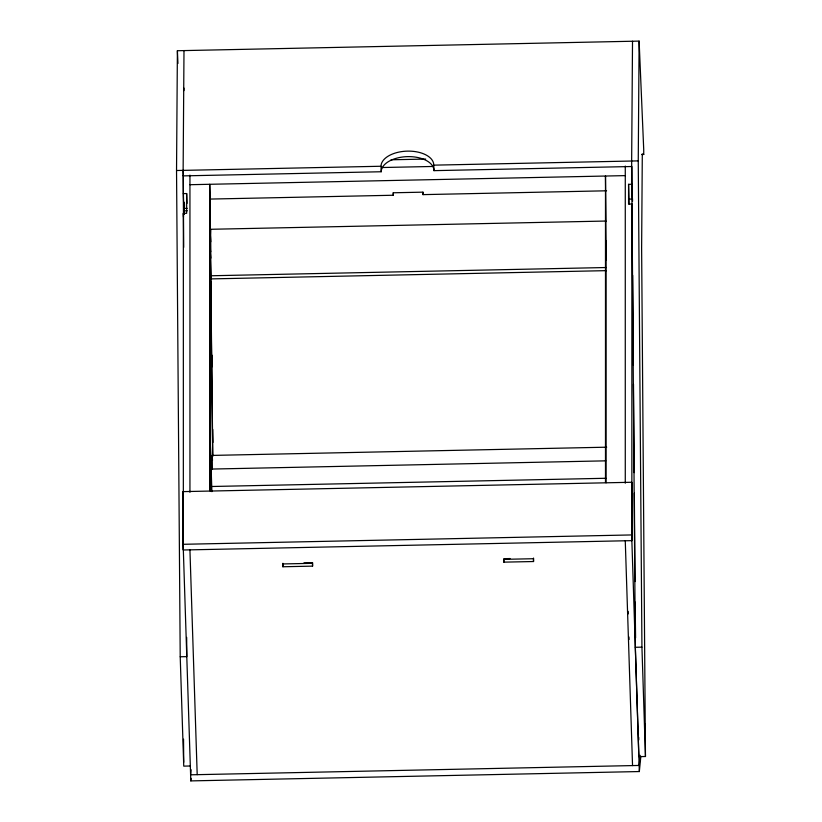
<?xml version="1.0" encoding="UTF-8"?>
<svg xmlns="http://www.w3.org/2000/svg" width="822" height="822" viewBox="0 0 822 822"><rect width="100%" height="100%" fill="white"/><g stroke="black" fill="none" stroke-linecap="round" stroke-linejoin="round"><path stroke-width="1.23" d="M631.871 167.195L631.871 184.262L628.573 184.334L628.563 204.082L631.861 204.02L631.861 540.64L183.337 549.99L183.357 213.371L186.656 213.299L186.656 193.55L183.357 193.622L183.994 214.563M629.118 204.041L628.573 184.334M190.344 765.991L183.748 766.135L180.213 656.768L176.535 170.514L177.398 50.728L639.115 41.1L643.718 149.45L643.739 154.454L641.54 154.495M183.717 247.36L183.131 170.37L183.994 50.584M183.933 90.605L183.953 88.057M632.519 41.234L631.656 161.03L635.334 647.284L638.869 756.641L645.465 756.507L641.622 247.915L642.301 154.002L643.739 154.454M645.465 756.507L641.931 647.15L638.252 160.886L639.115 41.1M303.945 562.844L312.596 562.669L312.565 566.132L282.881 566.759L282.922 563.286M533.56 558.056L533.529 561.529L503.845 562.145L503.886 558.683L510.061 558.549M210.278 237.579L210.607 229.533L210.843 251.82M191.115 769.741L190.601 774.807L639.126 765.446L640.143 755.315M640.852 756.353L639.331 771.55L190.807 780.9L191.053 778.372M391.097 159.787L425.693 159.067M176.535 170.514L381.007 166.25A26.396 14.57 -1.9 0 1 407.496 151.125A26.396 14.57 -1.9 0 1 433.78 165.15L638.252 160.886M382.004 167.524L433.215 166.455M631.841 166.517L433.965 170.647A26.396 14.57 -1.9 0 0 407.681 156.622A26.396 14.57 -1.9 0 0 381.192 171.747L183.316 175.877L183.131 170.37M189.944 184.703L625.275 175.62M209.754 199.078L393.317 195.246L393.224 192.78L422.909 192.163L423.001 194.629L606.574 190.796M629.128 199.109L632.416 199.037L631.871 184.262M183.902 208.398L187.2 208.326M183.994 210.853L187.293 210.792M606.482 270.644L210.72 278.905L210.042 229.297L605.804 221.046L606.225 259.988M210.545 275.771L606.307 267.52M212.395 469.475L212.22 455.409L606.698 447.189M211.367 469.064L605.722 460.844M211.552 486.501L605.906 478.27M190.807 780.9L183.152 544.298L183.152 491.618L631.676 482.267L631.861 540.64M183.152 544.298L631.676 534.937L631.676 482.267M180.213 656.768L186.81 656.634L186.666 637.389M635.334 647.284L641.931 647.15M210.042 229.297L210.74 241.802M210.411 249.857L210.864 258.118M212.22 455.409L212.497 460.412M177.398 50.728L177.942 63.469M631.861 204.02L632.005 207.709M184.405 202.787L184.539 206.507M183.152 491.618L183.337 549.99M186.656 193.55L187.015 203.404M183.357 213.371L183.491 217.07M635.581 637.882L635.149 602.074M631.676 534.937L639.331 771.55M628.131 611.352L628.214 613.911M628.964 636.968L629.046 639.537M625.265 540.773L632.539 765.59M533.529 561.529L533.437 558.724L503.763 559.34L503.845 562.145M433.78 165.15L433.965 170.647M381.007 166.25L381.192 171.747M312.565 566.132L312.473 563.327L282.799 563.943L282.881 566.759M211.891 491.659L210.278 441.733L211.429 490.97M189.933 549.856L197.198 774.663M644.921 726.648C644.571 717.113 645.157 736.317 644.808 726.854M632.508 198.667L632.529 201.236M422.981 192.153L423.001 194.629M393.296 192.769L393.317 195.246M211.172 282.121L211.275 291.091M211.963 355.186L212.097 366.766M212.775 429.392L212.919 442.431M210.494 251.419L212.785 456.385M210.216 232.421L212.631 455.213M184.066 202.15L184.19 213.699M183.933 202.87L184.056 214.439M638.725 737.375L638.745 739.944M632.663 275.308L633.351 365.009M633.495 384.234L634.173 472.65M634.327 493.149L634.995 581.575M183.542 739.163L183.717 762.282M183.347 175.333L183.357 193.622M625.275 166.044L625.275 483.213M606.04 221.55L605.485 176.031L605.485 482.35M606.04 240.764L606.04 482.822M210.288 491.073L210.288 199.068L209.733 184.292L209.733 490.6M189.944 175.127L189.944 492.296"/></g></svg>
